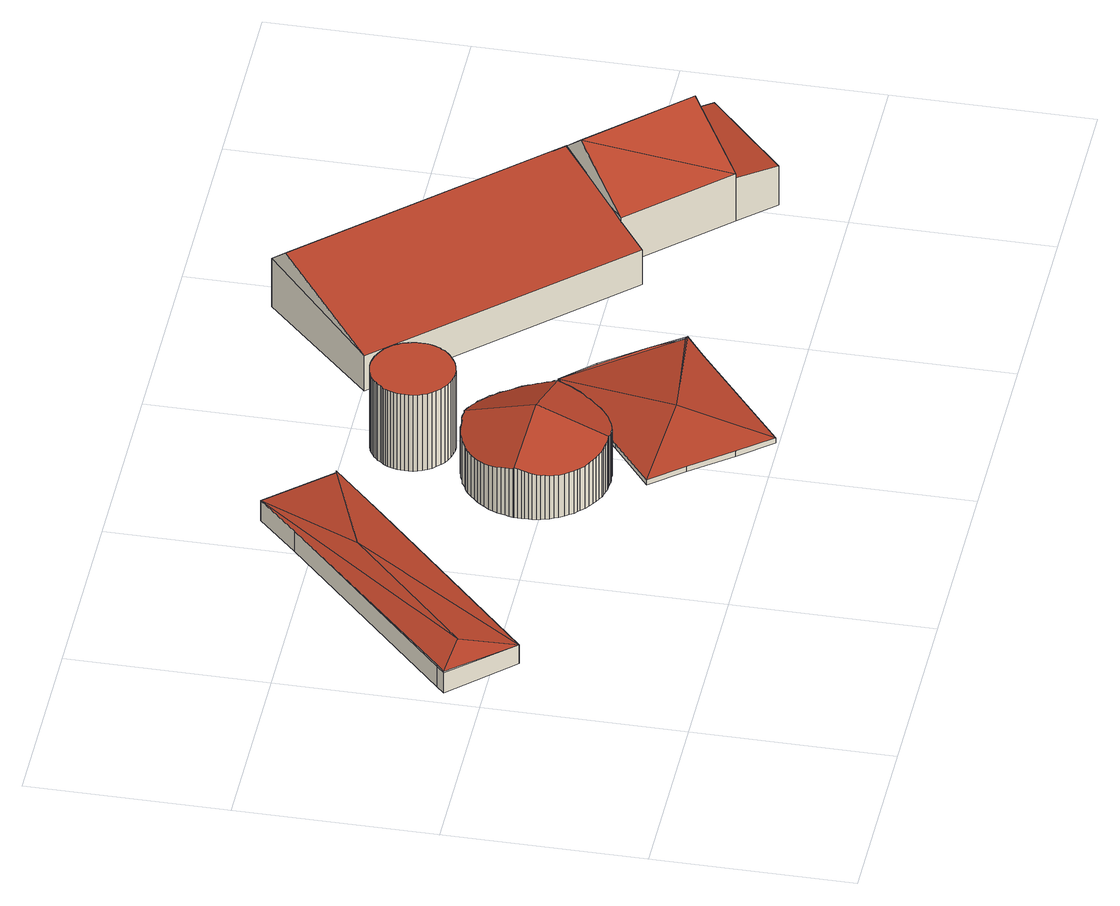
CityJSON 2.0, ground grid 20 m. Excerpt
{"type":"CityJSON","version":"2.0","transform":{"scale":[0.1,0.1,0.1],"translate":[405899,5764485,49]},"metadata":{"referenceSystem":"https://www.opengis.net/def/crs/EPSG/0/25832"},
"CityObjects":{
"building1":{"type":"Building","attributes":{"Gemeindeschluessel":"05515000","Geometrietyp2DReferenz":"3000","function":"51003_1201","roofType":"5000","measuredHeight":3.17},"geometry":[{"type":"Solid","lod":"2","boundaries":[[[[0,1,2,3]],[[4,5,1,0]],[[6,7,5,4]],[[8,9,7,6]],[[10,11,9,8]],[[12,13,11,10]],[[3,2,13,12]],[[12,14,3]],[[4,15,16]],[[15,14,12]],[[12,10,17,16,15]],[[4,0,18,14]],[[14,15,4]],[[18,3,14]],[[18,0,3]],[[16,17,8,6]],[[17,10,8]],[[16,6,4]],[[1,5,7,9,11,13,2]]]],"semantics":{"surfaces":[{"type":"WallSurface"},{"type":"RoofSurface"},{"type":"GroundSurface"}],"values":[[0,0,0,0,0,0,0,1,1,1,1,1,1,0,0,0,0,0,2]]}}]},
"building2":{"type":"Building","attributes":{"Gemeindeschluessel":"05515000","Geometrietyp2DReferenz":"3000","function":"51003_1201","roofType":"5000","measuredHeight":8.02},"geometry":[{"type":"Solid","lod":"2","boundaries":[[[[19,20,21,22]],[[23,24,20,19]],[[25,26,24,23]],[[27,28,26,25]],[[29,30,28,27]],[[31,32,30,29]],[[33,34,32,31]],[[35,36,34,33]],[[37,38,36,35]],[[39,40,38,37]],[[41,42,40,39]],[[43,44,42,41]],[[45,46,44,43]],[[47,48,46,45]],[[49,50,48,47]],[[51,52,50,49]],[[53,54,52,51]],[[55,56,54,53]],[[57,58,56,55]],[[59,60,58,57]],[[61,62,60,59]],[[63,64,62,61]],[[65,66,64,63]],[[67,68,66,65]],[[69,70,68,67]],[[71,72,70,69]],[[73,74,72,71]],[[75,76,74,73]],[[77,78,76,75]],[[79,80,78,77]],[[81,82,80,79]],[[83,84,82,81]],[[85,86,84,83]],[[87,88,86,85]],[[89,90,88,87]],[[91,92,90,89]],[[93,94,92,91]],[[95,96,94,93]],[[97,98,96,95]],[[99,100,98,97]],[[101,102,100,99]],[[103,104,102,101]],[[105,106,104,103]],[[107,108,106,105]],[[109,110,108,107]],[[111,112,110,109]],[[113,114,112,111]],[[115,116,114,113]],[[117,118,116,115]],[[119,120,118,117]],[[121,122,120,119]],[[123,124,122,121]],[[125,126,124,123]],[[127,128,126,125]],[[129,130,128,127]],[[131,132,130,129]],[[133,134,132,131]],[[135,136,134,133]],[[137,138,136,135]],[[139,140,138,137]],[[141,142,140,139]],[[143,144,142,141]],[[145,146,144,143]],[[147,148,146,145]],[[149,150,148,147]],[[151,152,150,149]],[[153,154,152,151]],[[155,156,154,153]],[[157,158,156,155]],[[159,160,158,157]],[[161,162,160,159]],[[163,164,162,161]],[[165,166,164,163]],[[167,168,166,165]],[[169,170,168,167]],[[171,172,170,169]],[[173,174,172,171]],[[175,176,174,173]],[[177,178,176,175]],[[179,180,178,177]],[[181,182,180,179]],[[183,184,182,181]],[[185,186,184,183]],[[187,188,186,185]],[[189,190,188,187]],[[191,192,190,189]],[[193,194,192,191]],[[195,196,194,193]],[[197,198,196,195]],[[199,200,198,197]],[[201,202,200,199]],[[203,204,202,201]],[[205,206,204,203]],[[207,208,206,205]],[[209,210,208,207]],[[211,212,210,209]],[[213,214,212,211]],[[215,216,214,213]],[[217,218,216,215]],[[219,220,218,217]],[[221,222,220,219]],[[223,224,222,221]],[[22,21,224,223]],[[119,117,115,113,111,109,107,105,103,101,99,97,95,93,91,89,87,85,83,81,79,77,75,73,71,69,67,225,121]],[[171,169,167,165,163,161,159,157,155,153,151,149,147,145,143,141,139,137,135,133,131,129,127,125,123,121,225,173]],[[219,217,215,213,211,209,207,205,203,201,199,197,195,193,191,189,187,185,183,181,179,177,175,173,225,221]],[[65,63,61,59,57,55,53,51,49,47,45,43,41,39,37,35,33,31,29,27,25,23,19,22,223,221,225,67]],[[20,24,26,28,30,32,34,36,38,40,42,44,46,48,50,52,54,56,58,60,62,64,66,68,70,72,74,76,78,80,82,84,86,88,90,92,94,96,98,100,102,104,106,108,110,112,114,116,118,120,122,124,126,128,130,132,134,136,138,140,142,144,146,148,150,152,154,156,158,160,162,164,166,168,170,172,174,176,178,180,182,184,186,188,190,192,194,196,198,200,202,204,206,208,210,212,214,216,218,220,222,224,21]]]],"semantics":{"surfaces":[{"type":"WallSurface"},{"type":"RoofSurface"},{"type":"GroundSurface"}],"values":[[0,0,0,0,0,0,0,0,0,0,0,0,0,0,0,0,0,0,0,0,0,0,0,0,0,0,0,0,0,0,0,0,0,0,0,0,0,0,0,0,0,0,0,0,0,0,0,0,0,0,0,0,0,0,0,0,0,0,0,0,0,0,0,0,0,0,0,0,0,0,0,0,0,0,0,0,0,0,0,0,0,0,0,0,0,0,0,0,0,0,0,0,0,0,0,0,0,0,0,0,0,0,0,1,1,1,1,2]]}}]},
"building3":{"type":"Building","attributes":{"Gemeindeschluessel":"05515000","Geometrietyp2DReferenz":"3000","function":"51003_1201","roofType":"1000","measuredHeight":9},"geometry":[{"type":"Solid","lod":"2","boundaries":[[[[226,227,228,229]],[[230,231,227,226]],[[232,233,231,230]],[[234,235,233,232]],[[236,237,235,234]],[[238,239,237,236]],[[240,241,239,238]],[[242,243,241,240]],[[244,245,243,242]],[[246,247,245,244]],[[248,249,247,246]],[[250,251,249,248]],[[252,253,251,250]],[[254,255,253,252]],[[256,257,255,254]],[[258,259,257,256]],[[260,261,259,258]],[[262,263,261,260]],[[264,265,263,262]],[[266,267,265,264]],[[268,269,267,266]],[[270,271,269,268]],[[272,273,271,270]],[[274,275,273,272]],[[276,277,275,274]],[[278,279,277,276]],[[280,281,279,278]],[[282,283,281,280]],[[284,285,283,282]],[[286,287,285,284]],[[288,289,287,286]],[[290,291,289,288]],[[292,293,291,290]],[[294,295,293,292]],[[296,297,295,294]],[[298,299,297,296]],[[300,301,299,298]],[[302,303,301,300]],[[304,305,303,302]],[[306,307,305,304]],[[308,309,307,306]],[[310,311,309,308]],[[312,313,311,310]],[[314,315,313,312]],[[316,317,315,314]],[[318,319,317,316]],[[320,321,319,318]],[[322,323,321,320]],[[324,325,323,322]],[[326,327,325,324]],[[328,329,327,326]],[[330,331,329,328]],[[332,333,331,330]],[[334,335,333,332]],[[336,337,335,334]],[[338,339,337,336]],[[340,341,339,338]],[[342,343,341,340]],[[344,345,343,342]],[[346,347,345,344]],[[348,349,347,346]],[[350,351,349,348]],[[352,353,351,350]],[[229,228,353,352]],[[350,348,346,344,342,340,338,336,334,332,330,328,326,324,322,320,318,316,314,312,310,308,306,304,302,300,298,296,294,292,290,288,286,284,282,280,278,276,274,272,270,268,266,264,262,260,258,256,254,252,250,248,246,244,242,240,238,236,234,232,230,226,229,352]],[[227,231,233,235,237,239,241,243,245,247,249,251,253,255,257,259,261,263,265,267,269,271,273,275,277,279,281,283,285,287,289,291,293,295,297,299,301,303,305,307,309,311,313,315,317,319,321,323,325,327,329,331,333,335,337,339,341,343,345,347,349,351,353,228]]]],"semantics":{"surfaces":[{"type":"WallSurface"},{"type":"RoofSurface"},{"type":"GroundSurface"}],"values":[[0,0,0,0,0,0,0,0,0,0,0,0,0,0,0,0,0,0,0,0,0,0,0,0,0,0,0,0,0,0,0,0,0,0,0,0,0,0,0,0,0,0,0,0,0,0,0,0,0,0,0,0,0,0,0,0,0,0,0,0,0,0,0,0,1,2]]}}]},
"building4":{"type":"Building","attributes":{"Gemeindeschluessel":"05515000","Geometrietyp2DReferenz":"3000","function":"51003_1201","roofType":"5000","measuredHeight":2.35},"geometry":[{"type":"MultiSurface","lod":"2","boundaries":[[[354,355,356,357]],[[358,359,355,354]],[[360,361,359,358]],[[362,363,364,365]],[[366,367,363,362]],[[368,369,367,366]],[[370,371,369,368]],[[372,373,371,370]],[[357,356,373,372]],[[374,360,358,354]],[[354,375,374]],[[365,374,375]],[[375,366,362,365]],[[375,372,370,368,366]],[[354,357,372,375]],[[355,359,361,364,363,367,369,371,373,356]],[[361,360,374,365,364]],[[365,374,360]]],"semantics":{"surfaces":[{"type":"WallSurface"},{"type":"RoofSurface"},{"type":"GroundSurface"},{"type":"ClosureSurface"}],"values":[0,0,0,0,0,0,0,0,0,1,1,1,1,1,1,2,0,3]}}]},
"building5":{"type":"Building","attributes":{"Gemeindeschluessel":"05515000","Geometrietyp2DReferenz":"3000","function":"31001_2700"},"children":["building5-1","building5-2","building5-3"]},
"building5-1":{"type":"BuildingPart","attributes":{"roofType":"3100","measuredHeight":10.07},"parents":["building5"],"geometry":[{"type":"Solid","lod":"2","boundaries":[[[[376,377,378,379]],[[380,381,382,383,384,385,386]],[[376,387,386]],[[387,376,379]],[[379,388,389,390,387]],[[386,387,390]],[[390,380,386]],[[377,391,384,383,378]],[[392,391,377,376,386,385]],[[384,391,392,385]],[[381,380,393]],[[383,382,394,379,378]],[[382,381,393,394]],[[389,393,380,390]],[[388,379,394]],[[388,394,393,389]]]],"semantics":{"surfaces":[{"type":"WallSurface"},{"type":"RoofSurface"},{"type":"GroundSurface"},{"type":"ClosureSurface"}],"values":[[0,0,0,1,1,1,1,2,0,3,0,3,3,0,0,3]]}}]},
"building5-2":{"type":"BuildingPart","attributes":{"roofType":"2100","measuredHeight":5.11},"parents":["building5"],"geometry":[{"type":"Solid","lod":"2","boundaries":[[[[395,396,391,392]],[[397,398,396,395]],[[385,384,398,397]],[[397,395,392,385]],[[396,398,384,391]],[[384,385,392,391]]]],"semantics":{"surfaces":[{"type":"WallSurface"},{"type":"RoofSurface"},{"type":"GroundSurface"},{"type":"ClosureSurface"}],"values":[[0,0,0,1,2,3]]}}]},
"building5-3":{"type":"BuildingPart","attributes":{"roofType":"3100","measuredHeight":7.85},"parents":["building5"],"geometry":[{"type":"Solid","lod":"2","boundaries":[[[[399,379,378,400,401]],[[402,403,404,405]],[[401,400,403,402]],[[402,406,401]],[[401,406,407,399]],[[405,381,393,389,407,406,402]],[[378,383,404,403,400]],[[404,383,382,405]],[[379,399,388,394]],[[383,378,379,394,382]],[[407,389,388,399]],[[381,405,382]],[[393,381,382,394]],[[389,393,394,388]]]],"semantics":{"surfaces":[{"type":"WallSurface"},{"type":"RoofSurface"},{"type":"GroundSurface"},{"type":"ClosureSurface"}],"values":[[0,0,0,0,1,1,2,0,0,3,0,0,3,3]]}}]}
},
"vertices":[
[235,337,36],[235,337,12],[294,394,12],[294,394,34],[65,175,34],[65,175,12],[7,236,36],[7,236,12],[15,244,36],[15,244,12],[195,415,36],[195,415,12],[236,455,36],[236,455,12],[179,352,44],[51,231,44],[7,236,38],[15,244,38],[294,394,36],
[432,198,62],[432,198,7],[432,201,7],[432,201,63],[431,194,61],[431,194,7],[429,190,60],[429,190,7],[428,186,59],[428,186,7],[426,182,58],[426,182,7],[423,179,57],[423,179,7],[421,175,57],[421,175,7],[418,171,56],[418,171,7],[414,167,56],[414,167,7],[411,163,56],[411,163,7],[406,159,56],[406,159,7],[403,157,56],[403,157,7],[399,154,56],[399,154,7],[394,152,57],[394,152,7],[390,150,57],[390,150,7],[385,148,58],[385,148,7],[381,147,59],[381,147,7],[377,146,60],[377,146,7],[373,145,61],[373,145,7],[369,145,62],[369,145,7],[365,144,63],[365,144,7],[361,144,64],[361,144,7],[358,145,65],[358,145,7],[356,145,66],[356,145,7],[354,145,65],[354,145,7],[351,145,64],[351,145,7],[347,146,63],[347,146,7],[343,147,62],[343,147,7],[339,148,61],[339,148,7],[335,150,60],[335,150,7],[331,152,59],[331,152,7],[327,154,59],[327,154,7],[323,157,58],[323,157,7],[318,160,57],[318,160,7],[314,164,57],[314,164,7],[312,166,57],[312,166,7],[309,169,57],[309,169,7],[306,173,57],[306,173,7],[303,177,57],[303,177,7],[300,182,57],[300,182,7],[298,186,58],[298,186,7],[296,190,58],[296,190,7],[295,194,59],[295,194,7],[294,198,59],[294,198,7],[293,202,60],[293,202,7],[292,206,61],[292,206,7],[292,209,62],[292,209,7],[292,213,63],[292,213,7],[292,216,64],[292,216,7],[292,220,65],[292,220,7],[292,223,66],[292,223,7],[292,224,65],[292,224,7],[293,228,64],[293,228,7],[294,232,63],[294,232,7],[295,236,62],[295,236,7],[296,240,61],[296,240,7],[298,245,60],[298,245,7],[300,249,59],[300,249,7],[303,254,58],[303,254,7],[306,258,57],[306,258,7],[308,261,57],[308,261,7],[312,265,56],[312,265,7],[316,269,56],[316,269,7],[321,273,56],[321,273,7],[325,276,56],[325,276,7],[330,278,56],[330,278,7],[334,281,57],[334,281,7],[339,282,57],[339,282,7],[343,284,58],[343,284,7],[347,285,59],[347,285,7],[351,286,60],[351,286,7],[355,286,60],[355,286,7],[359,286,61],[359,286,7],[363,287,62],[363,287,7],[366,287,63],[366,287,7],[369,286,64],[369,286,7],[371,286,65],[371,286,7],[373,286,64],[373,286,7],[377,285,63],[377,285,7],[381,284,62],[381,284,7],[385,283,60],[385,283,7],[389,282,59],[389,282,7],[393,280,58],[393,280,7],[397,278,58],[397,278,7],[401,275,57],[401,275,7],[406,272,56],[406,272,7],[410,269,56],[410,269,7],[414,265,55],[414,265,7],[418,261,55],[418,261,7],[421,256,55],[421,256,7],[424,251,55],[424,251,7],[427,246,56],[427,246,7],[429,242,57],[429,242,7],[431,237,57],[431,237,7],[432,232,58],[432,232,7],[433,228,59],[433,228,7],[433,224,60],[433,224,7],[434,219,61],[434,219,7],[434,215,62],[434,215,7],[434,212,64],[434,212,7],[433,208,65],[433,208,7],[433,205,64],[433,205,7],[364,216,88],
[340,325,101],[340,325,11],[342,321,11],[342,321,101],[339,329,101],[339,329,11],[339,333,101],[339,333,11],[339,337,101],[339,337,11],[339,341,101],[339,341,11],[339,344,101],[339,344,11],[340,348,101],[340,348,11],[341,351,101],[341,351,11],[342,354,101],[342,354,11],[343,356,101],[343,356,11],[344,358,101],[344,358,11],[346,360,101],[346,360,11],[348,362,101],[348,362,11],[349,365,101],[349,365,11],[352,367,101],[352,367,11],[354,369,101],[354,369,11],[357,371,101],[357,371,11],[360,373,101],[360,373,11],[364,375,101],[364,375,11],[368,376,101],[368,376,11],[372,377,101],[372,377,11],[377,378,101],[377,378,11],[382,378,101],[382,378,11],[386,377,101],[386,377,11],[391,376,101],[391,376,11],[396,374,101],[396,374,11],[400,372,101],[400,372,11],[405,369,101],[405,369,11],[408,366,101],[408,366,11],[412,362,101],[412,362,11],[414,358,101],[414,358,11],[417,354,101],[417,354,11],[418,349,101],[418,349,11],[419,345,101],[419,345,11],[420,341,101],[420,341,11],[420,337,101],[420,337,11],[420,333,101],[420,333,11],[420,330,101],[420,330,11],[419,326,101],[419,326,11],[418,323,101],[418,323,11],[417,321,101],[417,321,11],[416,318,101],[416,318,11],[414,316,101],[414,316,11],[413,313,101],[413,313,11],[411,311,101],[411,311,11],[409,309,101],[409,309,11],[407,307,101],[407,307,11],[404,305,101],[404,305,11],[401,303,101],[401,303,11],[398,301,101],[398,301,11],[394,299,101],[394,299,11],[390,298,101],[390,298,11],[386,297,101],[386,297,11],[382,296,101],[382,296,11],[377,296,101],[377,296,11],[372,297,101],[372,297,11],[367,298,101],[367,298,11],[362,300,101],[362,300,11],[358,302,101],[358,302,11],[354,305,101],[354,305,11],[350,309,101],[350,309,11],[347,312,101],[347,312,11],[344,316,101],[344,316,11],
[506,222,10],[506,222,7],[415,150,7],[415,150,12],[532,190,13],[532,190,7],[564,149,13],[564,149,7],[563,94,13],[563,94,7],[589,114,7],[589,114,13],[451,3,13],[451,3,7],[424,36,13],[424,36,7],[392,77,13],[392,77,7],[365,110,13],[365,110,7],[588,116,11],[462,100,30],
[871,187,61],[871,187,5],[785,280,5],[785,280,61],[696,198,61],[696,198,56],[696,198,49],[696,198,5],[783,105,5],[783,105,56],[783,105,61],[836,154,106],[784,280,62],[767,264,83],[749,247,106],[867,183,5],[867,183,56],[711,211,61],[782,277,61],
[900,148,51],[900,148,5],[815,70,51],[815,70,5],
[785,280,62],[571,509,5],[571,509,62],[460,399,46],[460,399,5],[670,173,5],[670,173,46],[555,493,83],[768,264,83]
]}
